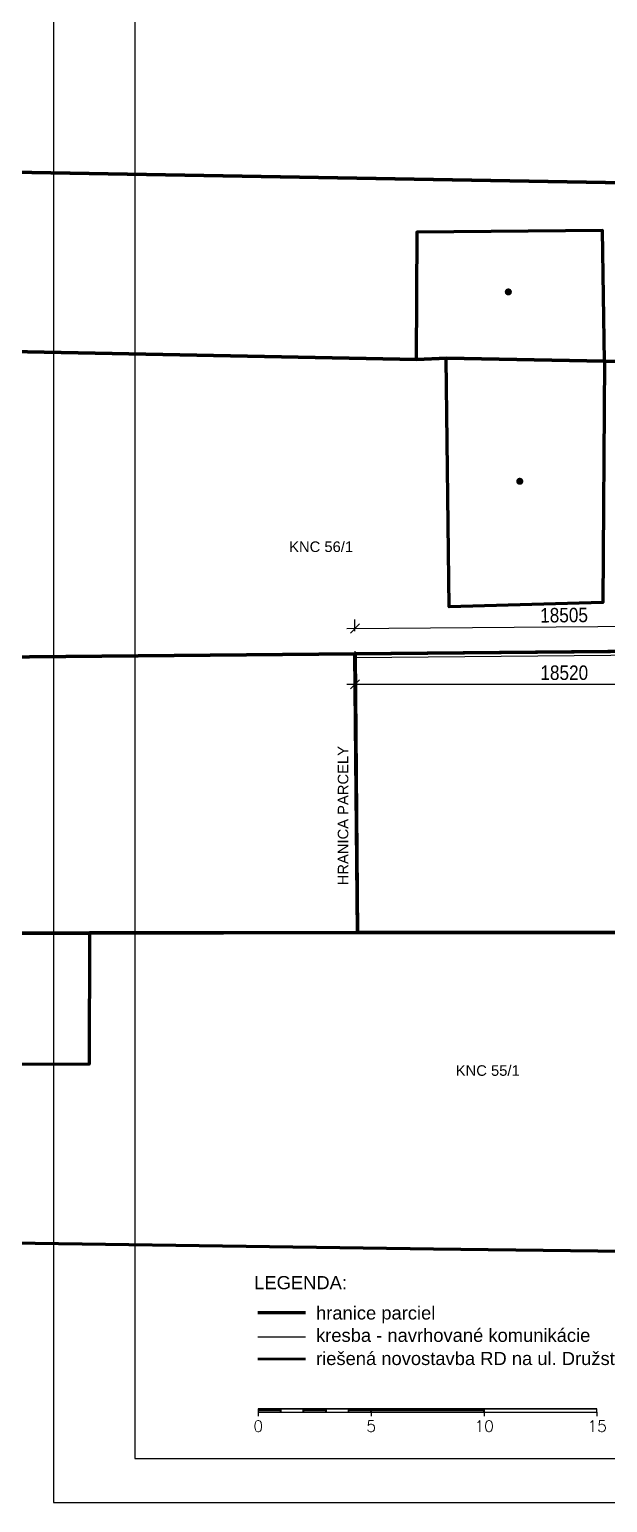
# Model space of a CAD drawing. Header units: millimetres. Extents: x 462666 to 1244237, y 2328025 to 3795663.
# Drawn here: x 1036324 to 1061886, y 2565079 to 2630195 of the extents above; entities that cross this region are included whole.
import ezdxf
from ezdxf.enums import TextEntityAlignment as Align

# ---------------------------------------------------------------- set-up
doc = ezdxf.new("R2010")
doc.units = ezdxf.units.MM
for name, color, linetype in [('DIM_100', 64, 'Continuous'), ('KOTY', 96, 'Continuous'), ('MUR-POH', 64, 'Continuous'), ('MUR_POH', 64, 'Continuous'), ('MUR_REZ', 3, 'Continuous'), ('POP', 7, 'Continuous'), ('RAM_100', 160, 'Continuous'), ('TXT_50', 50, 'Continuous'), ('TXT_50_MIESTN', 7, 'Continuous')]:
    doc.layers.add(name, color=color, linetype=linetype)
doc.layers.add('P', color=250, linetype='Continuous', lineweight=100)
doc.styles.add('ARIAL', font='arial.ttf', dxfattribs={"height": 250})
doc.styles.add('ROMANS', font='arial.ttf', dxfattribs={"width": 0.85})
doc.styles.add('SIMPLEX', font='SIMPLEX.SHX', dxfattribs={"width": 0.7})
doc.dimstyles.new('PAJO1-studia', dxfattribs={"dimtxt": 160, "dimasz": 100, "dimexe": 100, "dimexo": 250, "dimgap": 45, "dimtad": 1, "dimdec": 0, "dimrnd": 5, "dimtxsty": 'ROMANS', "dimblk": 'OBLIQUE', "dimcen": 200, "dimdle": 90, "dimadec": 0, "dimazin": 0, "dimtfac": 1, "dimtdec": 0, "dimtmove": 1, "dimatfit": 3, "dimfxl": 1, "dimarcsym": 0})

# ---------------------------------------------------------------- blocks, each defined once
blk = doc.blocks.new('_OBLIQUE')
at = {"color": 0, "linetype": 'ByBlock'}
blk.add_line((-0.5, -0.5), (0.5, 0.5), dxfattribs=at)
blk = doc.blocks.new('*D45')
at = {"layer": 'Defpoints', "color": 0}
for p in [(1050713, 2603715), (1069230, 2601874), (1069230, 2601250)]:
    blk.add_point(p, dxfattribs=at)
at = {"layer": 'KOTY', "color": 0, "lineweight": -2}
for p, q in [((1050713, 2602715), (1050713, 2600850)), ((1050353, 2601250), (1069590, 2601250)), ((1069230, 2600874), (1069230, 2600850))]:
    blk.add_line(p, q, dxfattribs=at)
at = {"layer": 'KOTY', "color": 0, "lineweight": -2, "xscale": 400, "yscale": 400, "zscale": 400, "rotation": 180}
blk.add_blockref('_OBLIQUE', (1050713, 2601250), dxfattribs=at)
at = {"layer": 'KOTY', "color": 0, "lineweight": -2, "xscale": 400, "yscale": 400, "zscale": 400}
blk.add_blockref('_OBLIQUE', (1069230, 2601250), dxfattribs=at)
at = {"layer": 'KOTY', "color": 0, "insert": (1059972, 2601756), "char_height": 640, "attachment_point": 5, "style": 'ROMANS'}
blk.add_mtext('18520', dxfattribs=at)
blk = doc.blocks.new('Z_RAM_A_3_hp 1220')
at = {"layer": 'POP', "linetype": 'Continuous'}
blk.add_lwpolyline([(-288.5, -408), (-6.5, -408), (-6.5, -13), (-288.5, -13)], close=True, dxfattribs=at)
at = {"layer": 'RAM_100', "linetype": 'Continuous'}
for points in [[(-297, -420), (0, -420), (0, 0), (-297, 0)], [(-288.5, -13), (-288.5, -408), (-6.5, -408), (-6.5, -13)]]:
    blk.add_lwpolyline(points, close=True, dxfattribs=at)
blk = doc.blocks.new('*D395')
at = {"layer": 'Defpoints', "color": 0}
for p in [(1069220, 2603875), (1069230, 2602754), (1050725, 2602594)]:
    blk.add_point(p, dxfattribs=at)
at = {"layer": 'KOTY', "color": 0, "lineweight": -2}
for p, q in [((1050716, 2603594), (1050711, 2604116)), ((1069221, 2603754), (1069217, 2604275)), ((1050355, 2603713), (1069580, 2603878))]:
    blk.add_line(p, q, dxfattribs=at)
at = {"layer": 'KOTY', "color": 0, "lineweight": -2, "xscale": 400, "yscale": 400, "zscale": 400}
for p, rotation in [((1069220, 2603875), 0.4942255337422066), ((1050715, 2603716), 180.4942255337422)]:
    blk.add_blockref('_OBLIQUE', p, dxfattribs=dict(at, rotation=rotation))
at = {"layer": 'KOTY', "color": 0, "insert": (1059963, 2604302), "char_height": 640, "attachment_point": 5, "rotation": 0.49423, "style": 'ROMANS'}
blk.add_mtext('18505', dxfattribs=at)

msp = doc.modelspace()

# ---------------------------------------------------------------- linework, layer by layer
at = {"layer": 'MUR-POH', "color": 1}
msp.add_line((1046421.3, 2572410.6), (1048536.2, 2572410.6), dxfattribs=at)
at = {"layer": 'MUR-POH', "flags": 128}
for points in [[(1047428.8, 2569215.4), (1046435.1, 2569215.4), (1046435.1, 2569159.5), (1047428.8, 2569159.5), (1047428.8, 2569215.4), (1047428.8, 2569215.4)], [(1051424.5, 2569215.4), (1046435.1, 2569215.4), (1046435.1, 2569072.7), (1051424.5, 2569072.7), (1051424.5, 2569215.4), (1051424.5, 2569215.4)], [(1047428.8, 2569154.3), (1046435.1, 2569154.3), (1046435.1, 2569149.3), (1047428.8, 2569149.3), (1047428.8, 2569154.3), (1047428.8, 2569154.3)], [(1047428.8, 2569144), (1046435.1, 2569144), (1046435.1, 2569072.7), (1047428.8, 2569072.7), (1047428.8, 2569144), (1047428.8, 2569144)], [(1046435.1, 2569067.5), (1046435.1, 2568898.3)], [(1046435.1, 2569067.5), (1046435.1, 2568898.3)], [(1046440.4, 2569159.5), (1047428.8, 2569159.5), (1047428.8, 2569210.1), (1046440.4, 2569210.1), (1046440.4, 2569159.5), (1046440.4, 2569159.5)], [(1046440.4, 2569072.7), (1051424.5, 2569072.7), (1051424.5, 2569210.1), (1046440.4, 2569210.1), (1046440.4, 2569072.7), (1046440.4, 2569072.7)], [(1046440.4, 2569149.3), (1047428.8, 2569149.3), (1047428.8, 2569149), (1046440.4, 2569149), (1046440.4, 2569149.3), (1046440.4, 2569149.3)], [(1046440.4, 2569072.7), (1047428.8, 2569072.7), (1047428.8, 2569138.7), (1046440.4, 2569138.7), (1046440.4, 2569072.7), (1046440.4, 2569072.7)], [(1048427.7, 2569215.4), (1047434, 2569215.4), (1047434, 2569072.7), (1048427.7, 2569072.7), (1048427.7, 2569215.4), (1048427.7, 2569215.4)], [(1047439.3, 2569072.7), (1048427.7, 2569072.7), (1048427.7, 2569210.1), (1047439.3, 2569210.1), (1047439.3, 2569072.7), (1047439.3, 2569072.7)], [(1049426.6, 2569215.4), (1048433, 2569215.4), (1048433, 2569159.5), (1049426.6, 2569159.5), (1049426.6, 2569215.4), (1049426.6, 2569215.4)], [(1049426.6, 2569154.3), (1048433, 2569154.3), (1048433, 2569149.3), (1049426.6, 2569149.3), (1049426.6, 2569154.3), (1049426.6, 2569154.3)], [(1049426.6, 2569144), (1048433, 2569144), (1048433, 2569072.7), (1049426.6, 2569072.7), (1049426.6, 2569144), (1049426.6, 2569144)], [(1048438.3, 2569159.5), (1049426.6, 2569159.5), (1049426.6, 2569210.1), (1048438.3, 2569210.1), (1048438.3, 2569159.5), (1048438.3, 2569159.5)], [(1048438.3, 2569149.3), (1049426.6, 2569149.3), (1049426.6, 2569149), (1048438.3, 2569149), (1048438.3, 2569149.3), (1048438.3, 2569149.3)], [(1048438.3, 2569072.7), (1049426.6, 2569072.7), (1049426.6, 2569138.7), (1048438.3, 2569138.7), (1048438.3, 2569072.7), (1048438.3, 2569072.7)], [(1050425.6, 2569215.4), (1049431.9, 2569215.4), (1049431.9, 2569072.7), (1050425.6, 2569072.7), (1050425.6, 2569215.4), (1050425.6, 2569215.4)], [(1049437.2, 2569072.7), (1050425.6, 2569072.7), (1050425.6, 2569210.1), (1049437.2, 2569210.1), (1049437.2, 2569072.7), (1049437.2, 2569072.7)], [(1051424.5, 2569215.4), (1050430.9, 2569215.4), (1050430.9, 2569159.5), (1051424.5, 2569159.5), (1051424.5, 2569215.4), (1051424.5, 2569215.4)], [(1051424.5, 2569154.3), (1050430.9, 2569154.3), (1050430.9, 2569149.3), (1051424.5, 2569149.3), (1051424.5, 2569154.3), (1051424.5, 2569154.3)], [(1051424.5, 2569144), (1050430.9, 2569144), (1050430.9, 2569072.7), (1051424.5, 2569072.7), (1051424.5, 2569144), (1051424.5, 2569144)], [(1050436.2, 2569159.5), (1051424.5, 2569159.5), (1051424.5, 2569210.1), (1050436.2, 2569210.1), (1050436.2, 2569159.5), (1050436.2, 2569159.5)], [(1050436.2, 2569149.3), (1051424.5, 2569149.3), (1051424.5, 2569149), (1050436.2, 2569149), (1050436.2, 2569149.3), (1050436.2, 2569149.3)], [(1050436.2, 2569072.7), (1051424.5, 2569072.7), (1051424.5, 2569138.7), (1050436.2, 2569138.7), (1050436.2, 2569072.7), (1050436.2, 2569072.7)], [(1056419.2, 2569215.4), (1051429.8, 2569215.4), (1051429.8, 2569159.5), (1056419.2, 2569159.5), (1056419.2, 2569215.4), (1056419.2, 2569215.4)], [(1056419.2, 2569154.3), (1051429.8, 2569154.3), (1051429.8, 2569149.3), (1056419.2, 2569149.3), (1056419.2, 2569154.3), (1056419.2, 2569154.3)], [(1056419.2, 2569144), (1051429.8, 2569144), (1051429.8, 2569072.7), (1056419.2, 2569072.7), (1056419.2, 2569144), (1056419.2, 2569144)], [(1051429.8, 2569067.5), (1051429.8, 2568898.3)], [(1051429.8, 2569067.5), (1051429.8, 2568898.3)], [(1051435.1, 2569159.5), (1056419.2, 2569159.5), (1056419.2, 2569210.1), (1051435.1, 2569210.1), (1051435.1, 2569159.5), (1051435.1, 2569159.5)], [(1051435.1, 2569149.3), (1056419.2, 2569149.3), (1056419.2, 2569149), (1051435.1, 2569149), (1051435.1, 2569149.3), (1051435.1, 2569149.3)], [(1051435.1, 2569072.7), (1056419.2, 2569072.7), (1056419.2, 2569138.7), (1051435.1, 2569138.7), (1051435.1, 2569072.7), (1051435.1, 2569072.7)], [(1061414, 2569215.4), (1056424.5, 2569215.4), (1056424.5, 2569072.7), (1061414, 2569072.7), (1061414, 2569215.4), (1061414, 2569215.4)], [(1056424.5, 2569067.5), (1056424.5, 2568898.3)], [(1056429.8, 2569072.7), (1061414, 2569072.7), (1061414, 2569210.1), (1056429.8, 2569210.1), (1056429.8, 2569072.7), (1056429.8, 2569072.7)], [(1061419.2, 2569067.5), (1061419.2, 2568898.3)]]:
    msp.add_lwpolyline(points, dxfattribs=at)
at = {"layer": 'MUR_REZ', "flags": 128}
msp.add_lwpolyline([(1050725.9, 2602437.5), (1068489.4, 2602597.1), (1096660.1, 2602597.1)], dxfattribs=at)
msp.add_lwpolyline([(1046421.3, 2571424.6, 128.2, 128.2, 0), (1048536.2, 2571424.6, 128.2, 128.2, 0)], format="xyseb", dxfattribs=at)
at = {"layer": 'P', "color": 2, "linetype": 'Continuous'}
for p, q in [((1030893.9, 2623963.1), (1083159.8, 2623064.9)), ((1083159.8, 2623064.9), (1030893.9, 2623963.1)), ((1030893.9, 2623963), (1083159.8, 2623064.8)), ((1083159.8, 2623064.8), (1030893.9, 2623963)), ((1031055.1, 2616053.6), (1053449, 2615601.2)), ((1053449, 2615601.2), (1031055.1, 2616053.6)), ((1053449, 2615601.2), (1054768.9, 2615658.8)), ((1054768.9, 2615658.8), (1053449, 2615601.2)), ((1054768.9, 2615658.8), (1061754.1, 2615536.7)), ((1061754.1, 2615536.7), (1054768.9, 2615658.8)), ((1061754.1, 2615536.7), (1068169.3, 2615367.8)), ((1068169.3, 2615367.8), (1061754.1, 2615536.7)), ((1050712.8, 2602594.1), (1068488.7, 2602753.8)), ((1068488.7, 2602753.8), (1050712.8, 2602594.1)), ((1031452.5, 2602422.7), (1050712.8, 2602594.1)), ((1050712.8, 2602594.1), (1031452.5, 2602422.7)), ((1050836.8, 2590272.6), (1050712.8, 2602594.1)), ((1050712.8, 2602594.1), (1050836.8, 2590272.6)), ((1038977.5, 2590256.9), (1031643.2, 2590234.9)), ((1031643.2, 2590234.9), (1038977.5, 2590256.9)), ((1050836.8, 2590272.6), (1038977.5, 2590256.9)), ((1038977.5, 2590256.9), (1050836.8, 2590272.6)), ((1070051, 2590279.6), (1050836.8, 2590272.6)), ((1050836.8, 2590272.6), (1070051, 2590279.6)), ((1048536.2, 2573467.8), (1046421.3, 2573467.7))]:
    msp.add_line(p, q, dxfattribs=at)
at = {"layer": 'P', "color": 1, "linetype": 'Continuous'}
for points in [[(1061747.5, 2615531.1), (1061656.8, 2621307.2), (1053454.7, 2621232.8), (1053426.8, 2615601.3)], [(1061747.5, 2615531.1), (1061676.1, 2604866.7), (1054888.7, 2604667.3), (1054753.1, 2615641)], [(1038985.4, 2590253.7), (1038961.1, 2584462.2), (997920, 2584275.3)]]:
    msp.add_lwpolyline(points, dxfattribs=at)
at = {"layer": 'P', "color": 1, "linetype": 'Continuous', "const_width": 50}
msp.add_lwpolyline([(1103255.6, 2590745.9), (1070051, 2590279.6), (1050836.8, 2590272.6), (1050712.8, 2602594.1), (1068488.7, 2602753.8), (1102895.6, 2602753.8), (1103255.6, 2590745.9)], dxfattribs=at)
at = {"layer": 'P', "color": 2, "linetype": 'Continuous', "flags": 128}
msp.add_lwpolyline([(1103255.6, 2590745.9), (1070051, 2590279.6), (1050836.8, 2590272.6), (1050712.8, 2602594.1), (1068488.7, 2602753.8), (1102895.6, 2602753.8), (1103255.6, 2590745.9)], dxfattribs=at)
at = {"layer": 'P', "color": 252, "linetype": 'Continuous'}
for points in [[(1050836.8, 2590272.6), (1038985.4, 2590253.7), (1031655.7, 2590234.9), (1031460.9, 2602416.5), (1050724.5, 2602598.8), (1050836.8, 2590272.6)], [(1038985.4, 2590250.5), (1050836.8, 2590272.6), (1070064.5, 2590279.6), (1069945.4, 2576094.8), (1054191.4, 2576283.8), (1029305.9, 2576635.3), (1022796.2, 2577162.8), (1015620.4, 2577782.2), (1001606.7, 2577411.1), (999072.6, 2577149.4), (997921.6, 2584260.7), (997252.4, 2590216.4), (1031655.7, 2590229.6), (1038985.4, 2590250.5)]]:
    msp.add_lwpolyline(points, dxfattribs=at)
at = {"layer": 'TXT_50', "color": 2, "const_width": 160}
for points in [[(1057493.8, 2618668, -1.2414727), (1057472.7, 2618520.3, -0.805495), (1057493.8, 2618668, -1.279294)], [(1057999.8, 2610298.1, -1.2414727), (1057978.7, 2610150.3, -0.805495), (1057999.8, 2610298.1, -1.279294)]]:
    msp.add_lwpolyline(points, format="xyb", dxfattribs=at)

# ---------------------------------------------------------------- block references
at = {"layer": 'MUR_POH', "ltscale": 0.3, "xscale": 300, "yscale": 300, "zscale": 300, "rotation": 270.0000000000635}
msp.add_blockref('Z_RAM_A_3_hp 1220', (1163387.4, 2565079.2), dxfattribs=at)

# ---------------------------------------------------------------- texts
at = {"layer": 'DIM_100', "color": 1, "style": 'SIMPLEX'}
for s, p in [('0', (1046441.6, 2568205.1)), ('5', (1051436.3, 2568205.1)), ('10', (1056431, 2568205.1)), ('15', (1061425.7, 2568205.1))]:
    msp.add_text(s, height=500, dxfattribs=at).set_placement(p, align=Align.CENTER)
at = {"layer": 'TXT_50_MIESTN', "style": 'ARIAL'}
for s, height, p in [('KNC 56/1', 466.67, (1047809, 2607096.4)), ('KNC 55/1', 466.67, (1055175.6, 2583941.3)), ('LEGENDA:', 580.74, (1046261.3, 2574509)), ('hranice parciel', 580.741, (1048996.5, 2573169.3)), ('kresba - navrhované komunikácie', 580.741, (1048996.5, 2572181.6)), ('riešená novostavba RD na ul. Družstevná', 580.741, (1048996.5, 2571157.2))]:
    msp.add_text(s, height=height, dxfattribs=at).set_placement(p)
at = {"layer": 'TXT_50_MIESTN', "insert": (1050193.4, 2595441.6), "char_height": 466.667, "attachment_point": 5, "rotation": 90, "style": 'ARIAL'}
msp.add_mtext('{HRANICA PARCELY}', dxfattribs=at)

# ---------------------------------------------------------------- dimensions: what is measured, and where the dimension line sits
at = {"layer": 'KOTY'}
dim = msp.add_aligned_dim(p1=(1050724.5, 2602594.2), p2=(1069229.7, 2602753.8), distance=1121.6, dimstyle='PAJO1-studia', override={"dimscale": 4, "dimtmove": 0}, dxfattribs=at)
dim.commit()
dim.dimension.update_dxf_attribs({"geometry": '*D395', "text_midpoint": (1059963, 2604302.2)})
dim = msp.add_linear_dim(base=(1069230.4, 2601249.7), p1=(1050712.8, 2603715.5), p2=(1069230.4, 2601874.5), dimstyle='PAJO1-studia', override={"dimscale": 4, "dimtmove": 0}, dxfattribs=at)
dim.commit()
dim.dimension.update_dxf_attribs({"geometry": '*D45', "text_midpoint": (1059971.6, 2601756.4)})

doc.saveas('drawing.dxf')
